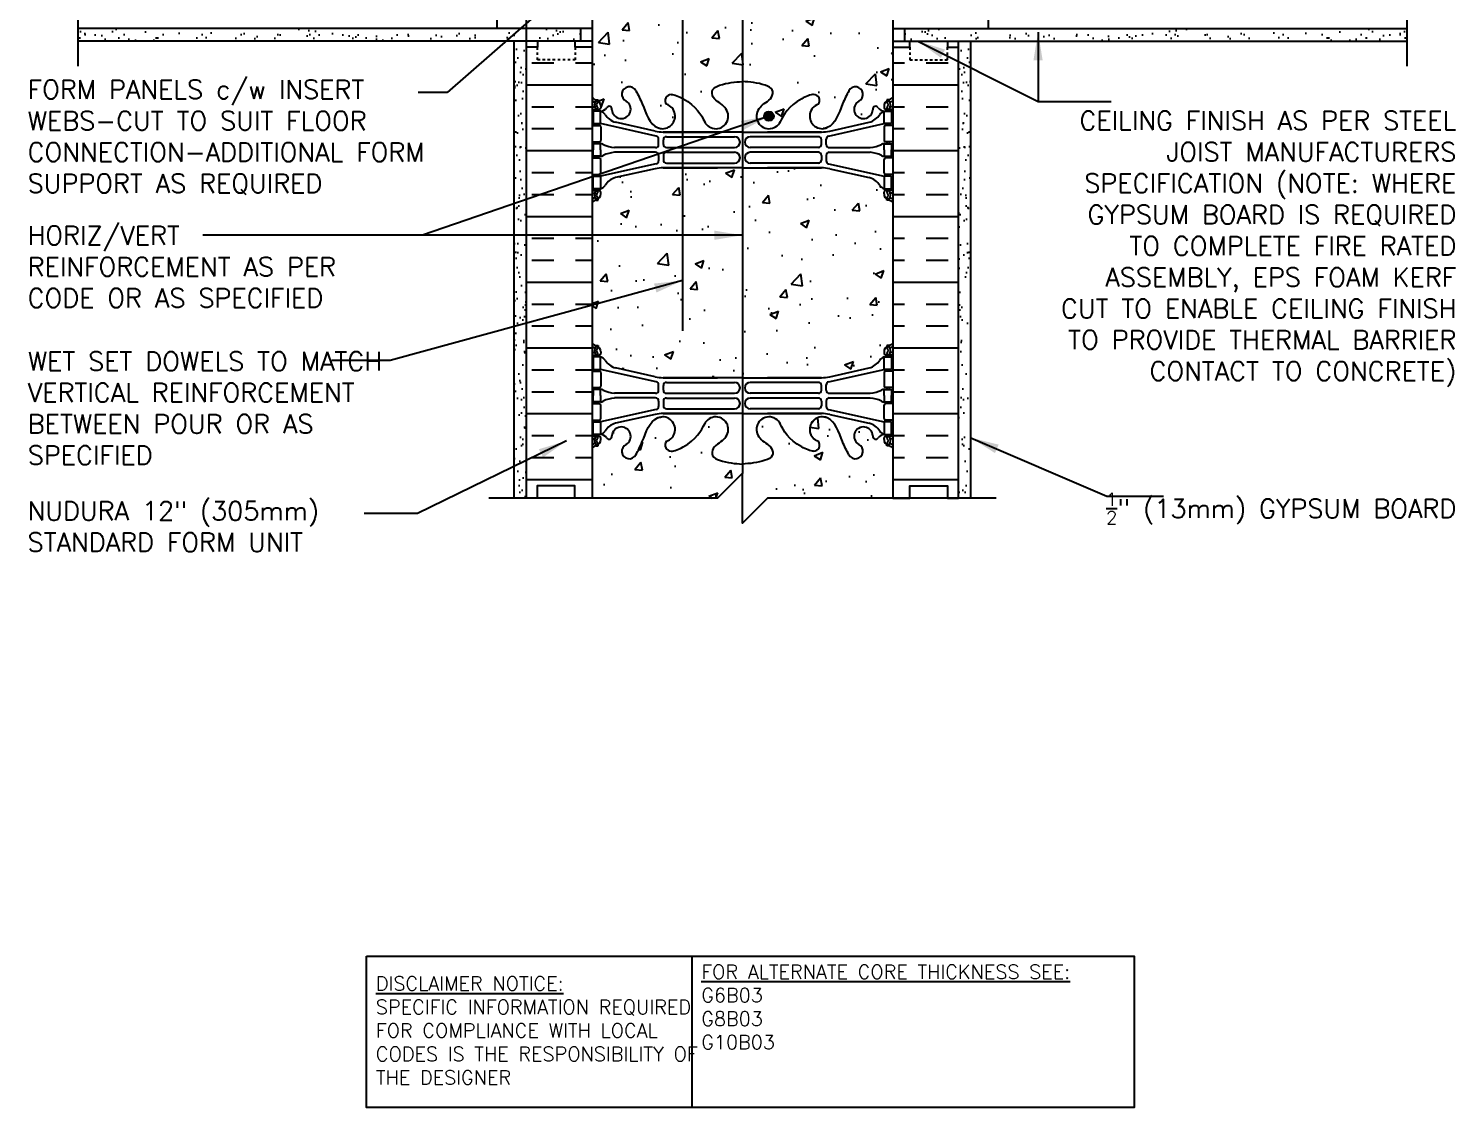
# Model space of a CAD drawing. Header units: inches. Extents: x 167.2 to 224.2, y 161.3 to 238.8.
# Drawn here: x 167.2 to 224.1, y 161.3 to 204.4 of the extents above; entities that cross this region are included whole.
import ezdxf

# ---------------------------------------------------------------- set-up
doc = ezdxf.new("R2010")
doc.units = ezdxf.units.IN
doc.header["$LTSCALE"] = 0.5
doc.header["$MEASUREMENT"] = 0
doc.linetypes.add('DASHED2', pattern=[0.375, 0.25, -0.125])
for name, color, linetype in [('HATCH', 12, 'Continuous'), ('line25', 2, 'Continuous'), ('LINE3', 3, 'Continuous'), ('LINE50', 5, 'Continuous'), ('LINE9', 9, 'Continuous'), ('TEXT', 4, 'Continuous'), ('Web_Edge', 9, 'Continuous')]:
    doc.layers.add(name, color=color, linetype=linetype)
doc.styles.add('DIM', font='romans.shx', dxfattribs={"width": 0.7})
doc.styles.add('ROMANS', font='romans.shx', dxfattribs={"height": 0.75})
doc.styles.get("Standard").update_dxf_attribs({"font": 'romans.shx', "height": 0.75})
doc.dimstyles.new('ext_12', dxfattribs={"dimscale": 12, "dimtxt": 0.075, "dimasz": 0.09375, "dimexe": 0.09375, "dimexo": 0.0625, "dimgap": 0.0625, "dimtad": 1, "dimdec": 1, "dimzin": 2, "dimdsep": 46, "dimlunit": 4, "dimtxsty": 'DIM', "dimcen": 0.09, "dimdle": 0.09375, "dimclrt": 4, "dimadec": 0, "dimazin": 0, "dimtfac": 1, "dimtdec": 1, "dimtmove": 2, "dimatfit": 3, "dimfxl": 1, "dimfrac": 2, "dimtolj": 1, "dimtzin": 0, "dimarcsym": 0})
pattern_1 = [(50, (0, 0), (3.5863, -0.31376), [0.375, -4.125]), (355, (0, 0), (-0.693757, 3.76096), [0.3, -3.3]), (100.4514, (0.299, -0.026), (2.892544, 3.4472), [0.3187, -3.50571]), (46.1842, (0, 1), (5.33621, -0.827596), [0.5625, -6.1875]), (96.6356, (0.4447, 0.931), (4.67331, 4.87059), [0.47805, -5.25857]), (351.1842, (0, 1), (4.67331, 4.87059), [0.45, -4.95]), (21, (0.5, 0.75), (2.984535, -2.013094), [0.375, -4.125]), (326, (0.5, 0.75), (1.216577, 3.62575), [0.3, -3.3]), (71.4514, (0.7487, 0.5822), (4.20111, 1.612656), [0.3187, -3.50571]), (37.5, (0, 0), (0.060799, 1.664469), [0, -3.26, 0, -3.35, 0, -3.3125]), (7.5, (0, 0), (1.315348, 1.972059), [0, -1.91, 0, -3.185, 0, -1.2625]), (327.5, (-1.115, 0), (2.669112, -0.1127744), [0, -1.25, 0, -3.9, 0, -5.175]), (317.5, (-1.615, 0), (2.91593, 0.500525), [0, -1.625, 0, -2.59, 0, -3.675])]

# ---------------------------------------------------------------- blocks, each defined once
blk = doc.blocks.new('12-inch Hinge Pin Web')
at = {"layer": 'Web_Edge'}
for p, q in [((349.823, 208.626), (349.901, 208.626)), ((349.823, 208.526), (350.107, 208.526)), ((349.969, 208.905), (350.059, 208.905)), ((349.969, 208.526), (349.969, 208.456)), ((350.059, 208.905), (350.059, 208.863)), ((350.059, 208.526), (350.059, 208.456)), ((350.169, 208.656), (350.169, 208.588)), ((361.477, 208.656), (361.477, 208.588)), ((361.823, 208.526), (361.54, 208.526)), ((361.677, 208.905), (361.587, 208.905)), ((361.587, 208.905), (361.587, 208.863)), ((361.587, 208.526), (361.587, 208.456)), ((361.677, 208.526), (361.677, 208.456)), ((361.823, 208.626), (361.746, 208.626)), ((349.969, 207.956), (349.969, 207.886)), ((350.059, 207.956), (350.059, 207.886)), ((352.382, 207.459), (350.164, 207.956)), ((352.339, 207.658), (350.758, 208.011)), ((359.265, 207.459), (361.482, 207.956)), ((359.308, 207.658), (360.889, 208.011)), ((361.587, 207.956), (361.587, 207.886)), ((361.677, 207.956), (361.677, 207.886)), ((349.823, 207.886), (350.107, 207.886)), ((350.169, 207.823), (350.169, 207.288)), ((352.666, 207.622), (354.823, 207.622)), ((355.823, 207.622), (352.666, 207.622)), ((352.792, 207.435), (355.511, 207.435)), ((355.823, 207.622), (358.981, 207.622)), ((358.855, 207.435), (356.135, 207.435)), ((358.981, 207.622), (356.823, 207.622)), ((361.477, 207.823), (361.477, 207.288)), ((361.823, 207.886), (361.54, 207.886)), ((349.823, 207.226), (350.107, 207.226)), ((349.969, 207.226), (349.969, 207.156)), ((350.059, 207.226), (350.059, 207.156)), ((352.355, 207), (350.717, 207)), ((352.355, 206.812), (350.717, 206.812)), ((352.48, 207.125), (352.48, 207.337)), ((352.667, 207.126), (352.667, 207.31)), ((352.792, 207.001), (355.511, 207.001)), ((352.792, 206.811), (355.511, 206.811)), ((358.855, 207.001), (356.135, 207.001)), ((358.855, 206.811), (356.135, 206.811)), ((358.98, 207.126), (358.98, 207.31)), ((359.167, 207.125), (359.167, 207.337)), ((359.292, 207), (360.93, 207)), ((359.292, 206.812), (360.93, 206.812)), ((361.823, 207.226), (361.54, 207.226)), ((361.587, 207.226), (361.587, 207.156)), ((361.677, 207.226), (361.677, 207.156)), ((349.823, 206.586), (350.107, 206.586)), ((349.969, 206.586), (349.969, 206.656)), ((350.059, 206.586), (350.059, 206.656)), ((352.382, 206.353), (350.164, 205.856)), ((350.169, 205.988), (350.169, 206.523)), ((352.48, 206.687), (352.48, 206.475)), ((352.667, 206.686), (352.667, 206.502)), ((352.792, 206.377), (355.511, 206.377)), ((358.855, 206.377), (356.135, 206.377)), ((358.98, 206.686), (358.98, 206.502)), ((359.167, 206.687), (359.167, 206.475)), ((359.265, 206.353), (361.482, 205.856)), ((361.477, 205.988), (361.477, 206.523)), ((361.823, 206.586), (361.54, 206.586)), ((361.587, 206.586), (361.587, 206.656)), ((361.677, 206.586), (361.677, 206.656)), ((349.823, 205.926), (350.107, 205.926)), ((349.969, 205.856), (349.969, 205.926)), ((350.059, 205.856), (350.059, 205.926)), ((352.339, 206.154), (350.758, 205.801)), ((352.666, 206.19), (354.823, 206.19)), ((355.823, 206.19), (352.666, 206.19)), ((355.823, 206.19), (358.981, 206.19)), ((358.981, 206.19), (356.823, 206.19)), ((359.308, 206.154), (360.889, 205.801)), ((361.823, 205.926), (361.54, 205.926)), ((361.587, 205.856), (361.587, 205.926)), ((361.677, 205.856), (361.677, 205.926)), ((349.823, 205.286), (350.107, 205.286)), ((349.823, 205.186), (349.901, 205.186)), ((349.969, 205.286), (349.969, 205.356)), ((350.059, 205.286), (350.059, 205.356)), ((350.169, 205.156), (350.169, 205.223)), ((361.477, 205.156), (361.477, 205.223)), ((361.823, 205.286), (361.54, 205.286)), ((361.587, 205.286), (361.587, 205.356)), ((361.677, 205.286), (361.677, 205.356)), ((361.823, 205.186), (361.746, 205.186)), ((349.969, 204.907), (350.059, 204.907)), ((350.059, 204.907), (350.059, 204.949)), ((361.587, 204.907), (361.587, 204.949)), ((361.677, 204.907), (361.587, 204.907)), ((349.969, 199.097), (350.059, 199.097)), ((350.059, 199.097), (350.059, 199.055)), ((350.169, 198.848), (350.169, 198.781)), ((361.477, 198.848), (361.477, 198.781)), ((361.677, 199.097), (361.587, 199.097)), ((361.587, 199.097), (361.587, 199.055)), ((349.823, 198.818), (349.901, 198.818)), ((349.823, 198.718), (350.107, 198.718)), ((349.969, 198.718), (349.969, 198.648)), ((350.059, 198.718), (350.059, 198.648)), ((361.823, 198.718), (361.54, 198.718)), ((361.587, 198.718), (361.587, 198.648)), ((361.677, 198.718), (361.677, 198.648)), ((361.823, 198.818), (361.746, 198.818)), ((349.823, 198.078), (350.107, 198.078)), ((349.969, 198.148), (349.969, 198.078)), ((350.059, 198.148), (350.059, 198.078)), ((352.382, 197.652), (350.164, 198.148)), ((350.169, 198.016), (350.169, 197.481)), ((352.339, 197.85), (350.758, 198.203)), ((352.666, 197.814), (354.823, 197.814)), ((355.823, 197.814), (352.666, 197.814)), ((355.823, 197.814), (358.981, 197.814)), ((358.981, 197.814), (356.823, 197.814)), ((359.265, 197.652), (361.482, 198.148)), ((359.308, 197.85), (360.889, 198.203)), ((361.477, 198.016), (361.477, 197.481)), ((361.823, 198.078), (361.54, 198.078)), ((361.587, 198.148), (361.587, 198.078)), ((361.677, 198.148), (361.677, 198.078)), ((349.823, 197.418), (350.107, 197.418)), ((349.969, 197.418), (349.969, 197.348)), ((350.059, 197.418), (350.059, 197.348)), ((352.355, 197.192), (350.717, 197.192)), ((352.48, 197.317), (352.48, 197.53)), ((352.667, 197.318), (352.667, 197.502)), ((352.792, 197.627), (355.511, 197.627)), ((352.792, 197.193), (355.511, 197.193)), ((358.855, 197.627), (356.135, 197.627)), ((358.855, 197.193), (356.135, 197.193)), ((358.98, 197.318), (358.98, 197.502)), ((359.167, 197.317), (359.167, 197.53)), ((359.292, 197.192), (360.93, 197.192)), ((361.823, 197.418), (361.54, 197.418)), ((361.587, 197.418), (361.587, 197.348)), ((361.677, 197.418), (361.677, 197.348)), ((349.823, 196.778), (350.107, 196.778)), ((349.969, 196.778), (349.969, 196.848)), ((350.059, 196.778), (350.059, 196.848)), ((352.382, 196.545), (350.164, 196.048)), ((350.169, 196.181), (350.169, 196.716)), ((352.355, 197.004), (350.717, 197.004)), ((352.48, 196.879), (352.48, 196.667)), ((352.667, 196.878), (352.667, 196.694)), ((352.792, 197.003), (355.511, 197.003)), ((352.792, 196.569), (355.511, 196.569)), ((358.855, 197.003), (356.135, 197.003)), ((358.855, 196.569), (356.135, 196.569)), ((358.98, 196.878), (358.98, 196.694)), ((359.167, 196.879), (359.167, 196.667)), ((359.265, 196.545), (361.482, 196.048)), ((359.292, 197.004), (360.93, 197.004)), ((361.477, 196.181), (361.477, 196.716)), ((361.823, 196.778), (361.54, 196.778)), ((361.587, 196.778), (361.587, 196.848)), ((361.677, 196.778), (361.677, 196.848)), ((349.823, 196.118), (350.107, 196.118)), ((349.969, 196.048), (349.969, 196.118)), ((350.059, 196.048), (350.059, 196.118)), ((352.339, 196.347), (350.758, 195.994)), ((352.666, 196.383), (354.823, 196.383)), ((355.823, 196.383), (352.666, 196.383)), ((355.823, 196.383), (358.981, 196.383)), ((358.981, 196.383), (356.823, 196.383)), ((359.308, 196.347), (360.889, 195.994)), ((361.823, 196.118), (361.54, 196.118)), ((361.587, 196.048), (361.587, 196.118)), ((361.677, 196.048), (361.677, 196.118)), ((349.823, 195.478), (350.107, 195.478)), ((349.969, 195.478), (349.969, 195.548)), ((350.059, 195.478), (350.059, 195.548)), ((350.169, 195.348), (350.169, 195.416)), ((361.477, 195.348), (361.477, 195.416)), ((361.823, 195.478), (361.54, 195.478)), ((361.587, 195.478), (361.587, 195.548)), ((361.677, 195.478), (361.677, 195.548)), ((349.823, 195.378), (349.901, 195.378)), ((349.969, 195.099), (350.059, 195.099)), ((350.059, 195.099), (350.059, 195.141)), ((361.587, 195.099), (361.587, 195.141)), ((361.677, 195.099), (361.587, 195.099)), ((361.823, 195.378), (361.746, 195.378))]:
    blk.add_line(p, q, dxfattribs=at)
for points in [[(349.864, 207.956), (350.164, 207.956), (350.164, 208.456), (349.864, 208.456)], [(361.782, 207.956), (361.482, 207.956), (361.482, 208.456), (361.782, 208.456)], [(349.864, 205.856), (350.164, 205.856), (350.164, 205.356), (349.864, 205.356)], [(361.782, 205.856), (361.482, 205.856), (361.482, 205.356), (361.782, 205.356)], [(349.864, 198.148), (350.164, 198.148), (350.164, 198.648), (349.864, 198.648)], [(361.782, 198.148), (361.482, 198.148), (361.482, 198.648), (361.782, 198.648)], [(349.864, 196.048), (350.164, 196.048), (350.164, 195.548), (349.864, 195.548)], [(361.782, 196.048), (361.482, 196.048), (361.482, 195.548), (361.782, 195.548)]]:
    blk.add_lwpolyline(points, close=True, dxfattribs=at)
for points in [[(350.164, 206.906), (350.164, 207.156), (349.864, 207.156), (349.864, 206.906)], [(350.164, 206.906), (350.164, 206.656), (349.864, 206.656), (349.864, 206.906)], [(361.482, 206.906), (361.482, 207.156), (361.782, 207.156), (361.782, 206.906)], [(361.482, 206.906), (361.482, 206.656), (361.782, 206.656), (361.782, 206.906)], [(350.164, 197.098), (350.164, 197.348), (349.864, 197.348), (349.864, 197.098)], [(361.482, 197.098), (361.482, 197.348), (361.782, 197.348), (361.782, 197.098)], [(350.164, 197.098), (350.164, 196.848), (349.864, 196.848), (349.864, 197.098)], [(361.482, 197.098), (361.482, 196.848), (361.782, 196.848), (361.782, 197.098)]]:
    blk.add_lwpolyline(points, dxfattribs=at)
for centre, radius, start, end in [((351.309, 209.126), 0.3, 27.597, 243.9425), ((352.982, 208.879), 0.242, 90, 218.2327), ((358.665, 208.879), 0.242, 321.7673, 90), ((360.337, 209.126), 0.3, 296.0575, 152.403), ((350.169, 209.363), 0.5, 226.2109, 250.5288), ((350.169, 209.363), 0.6, 234.7832, 245.0748), ((349.902, 208.646), 0.0196, 269.4032, 15.4901), ((350.163, 208.71), 0.25, 140.1145, 222.4609), ((349.907, 208.8), 0.021, 343.464, 63.9957), ((350.005, 208.841), 0.045, 321.448, 139.1879), ((350.012, 208.572), 0.045, 222.4609, 42.4609), ((349.919, 208.656), 0.25, 0, 70.5288), ((350.163, 208.71), 0.16, 140.0001, 222.4609), ((350.107, 208.588), 0.0625, 270, 0), ((350.127, 208.805), 0.352, 276.1291, 321.5331), ((350.504, 208.537), 0.113, 347.8156, 154.0569), ((350.989, 208.532), 0.375, 182.9237, 59.8675), ((352.636, 208.254), 0.5, 246.2139, 71.7937), ((354.761, 208.254), 0.5, 204.819, 44.1875), ((356.886, 208.254), 0.5, 135.8125, 335.181), ((359.011, 208.254), 0.5, 108.2063, 293.7861), ((360.657, 208.532), 0.375, 120.1325, 357.0763), ((361.143, 208.537), 0.113, 25.9431, 192.1844), ((361.52, 208.805), 0.352, 218.4669, 263.8709), ((361.727, 208.656), 0.25, 109.4712, 180), ((361.54, 208.588), 0.0625, 180, 270), ((361.635, 208.572), 0.045, 137.5391, 317.5391), ((361.641, 208.841), 0.045, 40.8121, 218.552), ((361.484, 208.71), 0.16, 317.5391, 39.9999), ((361.477, 209.363), 0.5, 289.4712, 313.7891), ((361.484, 208.71), 0.25, 317.5391, 39.8855), ((361.74, 208.8), 0.021, 116.0043, 196.536), ((361.745, 208.646), 0.0196, 164.5099, 270.5968), ((361.477, 209.363), 0.6, 294.9252, 305.2168), ((350.042, 208.113), 0.364, 34.9775, 70.3387), ((350.965, 208.725), 0.743, 212.7919, 253.8107), ((360.682, 208.725), 0.743, 286.1893, 327.2081), ((361.605, 208.113), 0.364, 109.6613, 145.0225), ((350.107, 207.823), 0.0625, 0, 90), ((352.666, 209.122), 1.5, 257.4135, 270), ((352.355, 207.337), 0.125, 0, 77.3767), ((352.792, 207.31), 0.125, 90, 180), ((355.511, 207.218), 0.217, 270, 90), ((356.135, 207.218), 0.217, 90, 270), ((358.855, 207.31), 0.125, 0, 90), ((358.981, 209.122), 1.5, 270, 282.5865), ((359.292, 207.337), 0.125, 102.6233, 180), ((361.54, 207.823), 0.0625, 90, 180), ((350.107, 207.288), 0.0625, 270, 0), ((350.16, 206.937), 0.219, 60.4937, 88.92), ((350.806, 208.167), 1.17, 242.6365, 265.6505), ((350.806, 205.645), 1.17, 94.3495, 117.3635), ((352.355, 207.125), 0.125, 270, 0), ((352.355, 206.687), 0.125, 0, 90), ((352.792, 207.126), 0.125, 180, 270), ((352.792, 206.686), 0.125, 90, 180), ((355.511, 206.594), 0.217, 270, 90), ((356.135, 206.594), 0.217, 90, 270), ((358.855, 207.126), 0.125, 270, 360), ((358.855, 206.686), 0.125, 0, 90), ((359.292, 207.125), 0.125, 180, 270), ((359.292, 206.687), 0.125, 90, 180), ((360.841, 208.167), 1.17, 274.3495, 297.3635), ((360.841, 205.645), 1.17, 62.6365, 85.6505), ((361.487, 206.937), 0.219, 91.08, 119.5063), ((361.54, 207.288), 0.0625, 180, 270), ((350.107, 206.523), 0.0625, 0, 90), ((350.16, 206.875), 0.219, 271.08, 299.5063), ((352.355, 206.475), 0.125, 282.6233, 0), ((352.792, 206.502), 0.125, 180, 270), ((358.855, 206.502), 0.125, 270, 0), ((359.292, 206.475), 0.125, 180, 257.3767), ((361.487, 206.875), 0.219, 240.4937, 268.92), ((361.54, 206.523), 0.0625, 90, 180), ((350.107, 205.988), 0.0625, 270, 0), ((350.965, 205.087), 0.743, 106.1893, 147.2081), ((352.666, 204.69), 1.5, 90, 102.5865), ((358.981, 204.69), 1.5, 77.4135, 90), ((360.682, 205.087), 0.743, 32.7919, 73.8107), ((361.54, 205.988), 0.0625, 180, 270), ((349.902, 205.166), 0.0196, 344.5099, 90.5968), ((350.163, 205.101), 0.25, 137.5391, 219.8855), ((350.012, 205.24), 0.045, 317.5391, 137.5391), ((350.163, 205.101), 0.16, 137.5391, 219.9999), ((349.919, 205.156), 0.25, 289.4712, 360), ((350.107, 205.223), 0.0625, 360, 90), ((350.042, 205.699), 0.364, 289.6613, 325.0225), ((361.605, 205.699), 0.364, 214.9775, 250.3387), ((361.54, 205.223), 0.0625, 90, 180), ((361.727, 205.156), 0.25, 180, 250.5288), ((361.635, 205.24), 0.045, 42.4609, 222.4609), ((361.484, 205.101), 0.16, 320.0001, 42.4609), ((361.484, 205.101), 0.25, 320.1145, 42.4609), ((361.745, 205.166), 0.0196, 89.4032, 195.4901), ((350.169, 204.449), 0.6, 114.9252, 125.2168), ((350.169, 204.449), 0.5, 109.4712, 133.7891), ((349.907, 205.012), 0.021, 296.0043, 16.536), ((350.005, 204.97), 0.045, 220.8121, 38.552), ((361.641, 204.97), 0.045, 141.448, 319.1879), ((361.477, 204.449), 0.5, 46.2109, 70.5288), ((361.74, 205.012), 0.021, 163.464, 243.9957), ((361.477, 204.449), 0.6, 54.7832, 65.0748), ((350.169, 199.555), 0.5, 226.2109, 250.5288), ((350.169, 199.555), 0.6, 234.7832, 245.0748), ((349.902, 198.838), 0.0196, 269.4032, 15.4901), ((350.163, 198.903), 0.25, 140.1145, 222.4609), ((349.907, 198.992), 0.021, 343.464, 63.9957), ((350.005, 199.034), 0.045, 321.448, 139.1879), ((349.919, 198.848), 0.25, 0, 70.5288), ((350.163, 198.903), 0.16, 140.0001, 222.4609), ((361.727, 198.848), 0.25, 109.4712, 180), ((361.641, 199.034), 0.045, 40.8121, 218.552), ((361.484, 198.903), 0.16, 317.5391, 39.9999), ((361.477, 199.555), 0.5, 289.4712, 313.7891), ((361.484, 198.903), 0.25, 317.5391, 39.8855), ((361.74, 198.992), 0.021, 116.0043, 196.536), ((361.745, 198.838), 0.0196, 164.5099, 270.5968), ((361.477, 199.555), 0.6, 294.9252, 305.2168), ((350.012, 198.764), 0.045, 222.4609, 42.4609), ((350.107, 198.781), 0.0625, 270, 0), ((350.042, 198.306), 0.364, 34.9775, 70.3387), ((350.965, 198.917), 0.743, 212.7919, 253.8107), ((360.682, 198.917), 0.743, 286.1893, 327.2081), ((361.605, 198.306), 0.364, 109.6613, 145.0225), ((361.54, 198.781), 0.0625, 180, 270), ((361.635, 198.764), 0.045, 137.5391, 317.5391), ((350.107, 198.016), 0.0625, 0, 90), ((352.666, 199.314), 1.5, 257.4135, 270), ((358.981, 199.314), 1.5, 270, 282.5865), ((361.54, 198.016), 0.0625, 90, 180), ((350.107, 197.481), 0.0625, 270, 0), ((350.16, 197.13), 0.219, 60.4937, 88.92), ((350.806, 198.359), 1.17, 242.6365, 265.6505), ((352.355, 197.317), 0.125, 270, 0), ((352.355, 197.53), 0.125, 0, 77.3767), ((352.792, 197.502), 0.125, 90, 180), ((352.792, 197.318), 0.125, 180, 270), ((355.511, 197.41), 0.217, 270, 90), ((356.135, 197.41), 0.217, 90, 270), ((358.855, 197.502), 0.125, 0, 90), ((358.855, 197.318), 0.125, 270, 360), ((359.292, 197.53), 0.125, 102.6233, 180), ((359.292, 197.317), 0.125, 180, 270), ((360.841, 198.359), 1.17, 274.3495, 297.3635), ((361.487, 197.13), 0.219, 91.08, 119.5063), ((361.54, 197.481), 0.0625, 180, 270), ((350.107, 196.716), 0.0625, 0, 90), ((350.16, 197.067), 0.219, 271.08, 299.5063), ((350.806, 195.837), 1.17, 94.3495, 117.3635), ((352.355, 196.879), 0.125, 0, 90), ((352.355, 196.667), 0.125, 282.6233, 0), ((352.792, 196.878), 0.125, 90, 180), ((352.792, 196.694), 0.125, 180, 270), ((355.511, 196.786), 0.217, 270, 90), ((356.135, 196.786), 0.217, 90, 270), ((358.855, 196.878), 0.125, 0, 90), ((358.855, 196.694), 0.125, 270, 0), ((359.292, 196.879), 0.125, 90, 180), ((359.292, 196.667), 0.125, 180, 257.3767), ((360.841, 195.837), 1.17, 62.6365, 85.6505), ((361.487, 197.067), 0.219, 240.4937, 268.92), ((361.54, 196.716), 0.0625, 90, 180), ((350.107, 196.181), 0.0625, 270, 0), ((350.965, 195.28), 0.743, 106.1893, 147.2081), ((352.666, 194.883), 1.5, 90, 102.5865), ((352.636, 195.75), 0.5, 288.2063, 113.7861), ((354.761, 195.75), 0.5, 315.8125, 155.181), ((356.886, 195.75), 0.5, 24.819, 224.1875), ((359.011, 195.75), 0.5, 66.2139, 251.7937), ((358.981, 194.883), 1.5, 77.4135, 90), ((360.682, 195.28), 0.743, 32.7919, 73.8107), ((361.54, 196.181), 0.0625, 180, 270), ((350.163, 195.294), 0.25, 137.5391, 219.8855), ((350.012, 195.432), 0.045, 317.5391, 137.5391), ((350.163, 195.294), 0.16, 137.5391, 219.9999), ((350.107, 195.416), 0.0625, 360, 90), ((350.042, 195.891), 0.364, 289.6613, 325.0225), ((350.127, 195.199), 0.352, 38.4669, 83.8709), ((350.504, 195.467), 0.113, 205.9431, 12.1844), ((350.989, 195.472), 0.375, 300.1325, 177.0763), ((360.657, 195.472), 0.375, 2.9237, 239.8675), ((361.143, 195.467), 0.113, 167.8156, 334.0569), ((361.52, 195.199), 0.352, 96.1291, 141.5331), ((361.605, 195.891), 0.364, 214.9775, 250.3387), ((361.54, 195.416), 0.0625, 90, 180), ((361.635, 195.432), 0.045, 42.4609, 222.4609), ((361.484, 195.294), 0.16, 320.0001, 42.4609), ((361.484, 195.294), 0.25, 320.1145, 42.4609), ((350.169, 194.641), 0.6, 114.9252, 125.2168), ((350.169, 194.641), 0.5, 109.4712, 133.7891), ((349.902, 195.359), 0.0196, 344.5099, 90.5968), ((349.907, 195.204), 0.021, 296.0043, 16.536), ((350.005, 195.163), 0.045, 220.8121, 38.552), ((349.919, 195.348), 0.25, 289.4712, 360), ((351.309, 194.878), 0.3, 116.0575, 332.403), ((352.982, 195.125), 0.242, 141.7673, 270), ((358.665, 195.125), 0.242, 270, 38.2327), ((360.337, 194.878), 0.3, 207.597, 63.9425), ((361.727, 195.348), 0.25, 180, 250.5288), ((361.641, 195.163), 0.045, 141.448, 319.1879), ((361.477, 194.641), 0.5, 46.2109, 70.5288), ((361.74, 195.204), 0.021, 163.464, 243.9957), ((361.745, 195.359), 0.0196, 89.4032, 195.4901), ((361.477, 194.641), 0.6, 54.7832, 65.0748)]:
    blk.add_arc(centre, radius, start, end, dxfattribs=at)
for points, knots in [([(351.575, 209.265), (351.661, 209.098), (351.914, 208.608), (352.128, 207.859), (352.538, 207.764), (352.595, 207.756)], [0, 0, 0, 0, 0.579211, 1.703896, 1.875321, 1.875321, 1.875321, 1.875321]), ([(352.982, 209.121), (353.103, 209.123), (353.937, 208.766), (354.176, 208.309), (354.317, 208.026)], [0.038125, 0.038125, 0.038125, 0.038125, 0.320663, 1.258119, 1.258119, 1.258119, 1.258119]), ([(355.119, 208.603), (355.012, 208.766), (354.652, 208.856), (354.575, 209.352), (355.123, 209.588), (355.527, 209.616), (355.823, 209.637)], [0.229407, 0.229407, 0.229407, 0.229407, 0.844432, 1.128849, 1.464331, 2.389004, 2.389004, 2.389004, 2.389004]), ([(356.527, 208.603), (356.635, 208.766), (356.995, 208.856), (357.072, 209.352), (356.524, 209.588), (356.12, 209.616), (355.823, 209.637)], [0.229407, 0.229407, 0.229407, 0.229407, 0.844432, 1.128849, 1.464331, 2.389004, 2.389004, 2.389004, 2.389004]), ([(358.665, 209.121), (358.544, 209.123), (357.71, 208.766), (357.471, 208.309), (357.33, 208.026)], [0.038125, 0.038125, 0.038125, 0.038125, 0.320663, 1.258119, 1.258119, 1.258119, 1.258119]), ([(360.072, 209.265), (359.986, 209.098), (359.733, 208.608), (359.519, 207.859), (359.109, 207.764), (359.052, 207.756)], [0, 0, 0, 0, 0.579211, 1.703896, 1.875321, 1.875321, 1.875321, 1.875321]), ([(351.575, 194.739), (351.661, 194.906), (351.914, 195.396), (352.128, 196.145), (352.538, 196.24), (352.595, 196.248)], [0, 0, 0, 0, 0.579211, 1.703896, 1.875321, 1.875321, 1.875321, 1.875321]), ([(352.982, 194.883), (353.103, 194.881), (353.937, 195.239), (354.176, 195.695), (354.317, 195.979)], [0.038125, 0.038125, 0.038125, 0.038125, 0.320663, 1.258119, 1.258119, 1.258119, 1.258119]), ([(358.665, 194.883), (358.544, 194.881), (357.71, 195.239), (357.471, 195.695), (357.33, 195.979)], [0.038125, 0.038125, 0.038125, 0.038125, 0.320663, 1.258119, 1.258119, 1.258119, 1.258119]), ([(360.072, 194.739), (359.986, 194.906), (359.733, 195.396), (359.519, 196.145), (359.109, 196.24), (359.052, 196.248)], [0, 0, 0, 0, 0.579211, 1.703896, 1.875321, 1.875321, 1.875321, 1.875321]), ([(355.119, 195.401), (355.012, 195.238), (354.652, 195.148), (354.575, 194.652), (355.123, 194.416), (355.527, 194.388), (355.823, 194.367)], [0.229407, 0.229407, 0.229407, 0.229407, 0.844432, 1.128849, 1.464331, 2.389004, 2.389004, 2.389004, 2.389004]), ([(356.527, 195.401), (356.635, 195.238), (356.995, 195.148), (357.072, 194.652), (356.524, 194.416), (356.12, 194.388), (355.823, 194.367)], [0.229407, 0.229407, 0.229407, 0.229407, 0.844432, 1.128849, 1.464331, 2.389004, 2.389004, 2.389004, 2.389004])]:
    blk.add_open_spline(points, degree=3, knots=knots, dxfattribs=at)
for points in [[(352.667, 207.131), (352.667, 207.305)], [(358.98, 207.131), (358.98, 207.305)], [(352.667, 206.681), (352.667, 206.507)], [(358.98, 206.681), (358.98, 206.507)], [(352.667, 197.323), (352.667, 197.497)], [(358.98, 197.323), (358.98, 197.497)], [(352.667, 196.873), (352.667, 196.699)], [(358.98, 196.873), (358.98, 196.699)]]:
    blk.add_open_spline(points, degree=1, dxfattribs=at)

msp = doc.modelspace()

# ---------------------------------------------------------------- hatches: boundary and pattern name
at = {"layer": 'HATCH'}
h = msp.add_hatch(dxfattribs=at)
h.set_pattern_fill('INSUL', color=256, scale=7, style=0)
h.set_pattern_definition([(0, (202.7909, 209.2244), (0, 2.625), []), (0, (202.7909, 210.0994), (0, 2.625), [0.875, -0.875]), (0, (202.7909, 210.9744), (0, 2.625), [0.875, -0.875])])
h.paths.add_polyline_path([(204.284, 214.373), (201.659, 214.373), (201.659, 204.373), (204.284, 204.373)])
h.paths.add_polyline_path([(187.034, 204.373), (189.659, 204.373), (189.659, 217.873), (187.034, 217.873)])
h.paths.add_polyline_path([(189.659, 203.873), (188.971, 203.873), (188.971, 203.623), (189.659, 203.623)])
h.paths.add_polyline_path([(187.471, 203.873), (187.034, 203.873), (187.034, 203.623), (187.471, 203.623)])
h = msp.add_hatch(dxfattribs=at)
h.set_pattern_fill('AR-CONC', color=256, scale=0.5)
h.set_pattern_definition([(50, (-53.7323, 0), (3.5863, -0.31376), [0.375, -4.125]), (355, (-53.7323, 0), (-0.693757, 3.76096), [0.3, -3.3]), (100.4514, (-53.4335, -0.026), (2.892544, 3.4472), [0.3187, -3.50571]), (46.1842, (-53.7323, 1), (5.336207, -0.827596), [0.5625, -6.1875]), (96.6356, (-53.2876, 0.931), (4.67331, 4.87059), [0.47805, -5.25857]), (351.1842, (-53.7323, 1), (4.67331, 4.87059), [0.45, -4.95]), (21, (-53.2323, 0.75), (2.984535, -2.013094), [0.375, -4.125]), (326, (-53.2323, 0.75), (1.216577, 3.62575), [0.3, -3.3]), (71.4514, (-52.9836, 0.5822), (4.201112, 1.612656), [0.3187, -3.50571]), (37.5, (-53.7323, 0), (0.0607993, 1.6644693), [0, -3.26, 0, -3.35, 0, -3.3125]), (7.5, (-53.7323, 0), (1.315348, 1.972059), [0, -1.91, 0, -3.185, 0, -1.2625]), (327.5, (-54.8473, 0), (2.669112, -0.1127744), [0, -1.25, 0, -3.9, 0, -5.175]), (317.5, (-55.3473, 0), (2.915931, 0.500525), [0, -1.625, 0, -2.59, 0, -3.675])])
edge = h.paths.add_edge_path()
edge.add_line((201.659, 203.623), (201.659, 204.943))
edge.add_line((201.659, 204.943), (201.149, 204.943))
edge.add_line((201.149, 204.943), (201.149, 206.612))
edge.add_arc((200.774, 206.612), 0.375, 0.0021, 90)
edge.add_line((200.774, 206.987), (190.544, 206.987))
edge.add_arc((190.544, 206.612), 0.375, 90, 180.2641)
edge.add_line((190.169, 206.61), (190.169, 204.943))
edge.add_line((190.169, 204.943), (189.659, 204.943))
edge.add_line((189.659, 204.943), (189.659, 203.623))
edge.add_line((189.659, 203.623), (189.659, 201.623))
edge.add_arc((190.005, 201.984), 0.5, 226.2109, 246.4218)
edge.add_line((189.805, 201.526), (189.895, 201.526))
edge.add_line((189.895, 201.526), (189.895, 201.484))
edge.add_arc((189.755, 201.277), 0.25, 0, 55.9442, ccw=False)
edge.add_line((190.005, 201.277), (190.005, 201.209))
edge.add_arc((189.942, 201.209), 0.0625, -90, 0, ccw=False)
edge.add_line((189.942, 201.147), (189.895, 201.147))
edge.add_line((189.895, 201.147), (189.895, 201.077))
edge.add_line((189.895, 201.077), (190, 201.077))
edge.add_arc((189.962, 201.426), 0.352, 276.1291, 321.5331)
edge.add_arc((190.34, 201.158), 0.113, -12.1844, 154.0569, ccw=False)
edge.add_arc((190.825, 201.153), 0.375, 182.9237, 419.8675)
edge.add_arc((191.145, 201.747), 0.3, 27.597, 243.9425, ccw=False)
edge.add_spline(control_points=[(191.411, 201.886), (191.497, 201.719), (191.75, 201.229), (191.944, 200.548), (192.27, 200.418)], knot_values=[0, 0, 0, 0, 0.579211, 1.703896, 1.703896, 1.703896, 1.703896], degree=3, periodic=0)
edge.add_spline(control_points=[(192.27, 200.418), (192.319, 200.398), (192.374, 200.385), (192.43, 200.377)], knot_values=[1.703896, 1.703896, 1.703896, 1.703896, 1.875321, 1.875321, 1.875321, 1.875321], degree=3, periodic=0)
edge.add_arc((192.471, 200.875), 0.5, 265.2926, 431.7937)
edge.add_arc((192.818, 201.5), 0.242, 90, 218.2327, ccw=False)
edge.add_spline(control_points=[(192.818, 201.742), (192.939, 201.744), (193.758, 201.393), (194.003, 200.945), (194.143, 200.665)], knot_values=[0.038125, 0.038125, 0.038125, 0.038125, 0.320663, 1.237398, 1.237398, 1.237398, 1.237398], degree=3, periodic=0)
edge.add_spline(control_points=[(194.152, 200.647), (194.149, 200.653), (194.146, 200.659), (194.143, 200.665)], knot_values=[1.237398, 1.237398, 1.237398, 1.237398, 1.258119, 1.258119, 1.258119, 1.258119], degree=3, periodic=0)
edge.add_arc((194.596, 200.875), 0.5, 208.0183, 404.1875)
edge.add_spline(control_points=[(194.955, 201.224), (194.847, 201.387), (194.487, 201.477), (194.411, 201.973), (194.959, 202.209), (195.363, 202.237), (195.659, 202.258)], knot_values=[0.229407, 0.229407, 0.229407, 0.229407, 0.844432, 1.128849, 1.464331, 2.389004, 2.389004, 2.389004, 2.389004], degree=3, periodic=0)
edge.add_spline(control_points=[(195.659, 202.258), (195.955, 202.237), (196.359, 202.209), (196.907, 201.973), (196.831, 201.477), (196.471, 201.387), (196.363, 201.224)], knot_values=[0.229407, 0.229407, 0.229407, 0.229407, 1.15408, 1.489562, 1.773979, 2.389004, 2.389004, 2.389004, 2.389004], degree=3, periodic=0)
edge.add_arc((196.721, 200.875), 0.5, 135.8125, 331.9817)
edge.add_spline(control_points=[(197.166, 200.647), (197.169, 200.653), (197.172, 200.659), (197.175, 200.665)], knot_values=[1.237398, 1.237398, 1.237398, 1.237398, 1.258119, 1.258119, 1.258119, 1.258119], degree=3, periodic=0)
edge.add_spline(control_points=[(197.175, 200.665), (197.315, 200.945), (197.56, 201.393), (198.379, 201.744), (198.5, 201.742)], knot_values=[0.038125, 0.038125, 0.038125, 0.038125, 0.95486, 1.237398, 1.237398, 1.237398, 1.237398], degree=3, periodic=0)
edge.add_arc((198.5, 201.5), 0.242, -38.2327, 90, ccw=False)
edge.add_arc((198.846, 200.875), 0.5, 108.2063, 274.7074)
edge.add_spline(control_points=[(198.888, 200.377), (198.944, 200.385), (198.999, 200.398), (199.048, 200.418)], knot_values=[1.703896, 1.703896, 1.703896, 1.703896, 1.875321, 1.875321, 1.875321, 1.875321], degree=3, periodic=0)
edge.add_spline(control_points=[(199.048, 200.418), (199.374, 200.548), (199.568, 201.229), (199.821, 201.719), (199.907, 201.886)], knot_values=[0, 0, 0, 0, 1.124685, 1.703896, 1.703896, 1.703896, 1.703896], degree=3, periodic=0)
edge.add_arc((200.173, 201.747), 0.3, -63.9425, 153.0565, ccw=False)
edge.add_arc((200.493, 201.153), 0.375, 120.1325, 357.0763)
edge.add_arc((200.978, 201.158), 0.113, 25.9431, 192.1844, ccw=False)
edge.add_arc((201.356, 201.426), 0.352, 218.4669, 263.8709)
edge.add_line((201.318, 201.077), (201.423, 201.077))
edge.add_line((201.423, 201.077), (201.423, 201.147))
edge.add_line((201.423, 201.147), (201.375, 201.147))
edge.add_arc((201.375, 201.209), 0.0625, 180, 270, ccw=False)
edge.add_line((201.313, 201.209), (201.313, 201.277))
edge.add_arc((201.563, 201.277), 0.25, 124.0558, 180, ccw=False)
edge.add_line((201.423, 201.484), (201.423, 201.526))
edge.add_line((201.423, 201.526), (201.513, 201.526))
edge.add_arc((201.313, 201.984), 0.5, 293.5782, 313.7891)
edge.add_line((201.659, 201.623), (201.659, 203.623))
h = msp.add_hatch(dxfattribs=at)
h.set_pattern_fill('AR-SAND', color=256, scale=0.5, style=0)
h.set_pattern_definition([(142.5, (179.7009, 204.11936), (0.031497, 0.963412), [0, -0.76, 0, -0.85, 0, -0.8125]), (172.5, (179.7009, 204.1194), (-0.88489, 1.41107), [0, -0.41, 0, -0.685, 0, -0.2625]), (212.5, (180.3159, 204.1194), (-1.55707, 0.00283), [0, -0.25, 0, -0.9, 0, -1.175]), (222.5, (180.3159, 204.1194), (-1.50306, 0.43884), [0, -0.125, 0, -0.59, 0, -0.675])])
h.paths.add_polyline_path([(187.046, 201.088), (186.546, 200.139), (186.546, 203.873), (187.046, 203.873)])
h.paths.add_polyline_path([(187.046, 185.623), (186.546, 185.623), (186.546, 200.139), (187.046, 201.088)])
h.paths.add_polyline_path([(169.127, 204.373), (169.127, 203.873), (189.193, 203.873), (189.193, 204.373)])
h = msp.add_hatch(dxfattribs=at)
h.set_pattern_fill('AR-SAND', color=256, scale=0.5, style=0)
h.set_pattern_definition([(37.5, (211.62945, 204.11936), (-0.031497, 0.96341), [0, -0.76, 0, -0.85, 0, -0.8125]), (7.5, (211.6295, 204.1194), (0.88489, 1.41107), [0, -0.41, 0, -0.685, 0, -0.2625]), (327.5, (211.01445, 204.1194), (1.55707, 0.00283), [0, -0.25, 0, -0.9, 0, -1.175]), (317.5, (211.0145, 204.1194), (1.50306, 0.43884), [0, -0.125, 0, -0.59, 0, -0.675])])
h.paths.add_polyline_path([(204.284, 201.088), (204.784, 200.139), (204.784, 203.873), (204.284, 203.873)])
h.paths.add_polyline_path([(204.284, 194.564), (204.784, 194.564), (204.784, 200.139), (204.284, 201.088)])
h.paths.add_polyline_path([(222.191, 203.873), (222.191, 204.373), (202.137, 204.373), (202.137, 203.873)])
h = msp.add_hatch(dxfattribs=at)
h.set_pattern_fill('AR-SAND', color=256, scale=0.5, style=0)
h.set_pattern_definition([(142.5, (306.15575, 23.4), (0.0314967, 0.963412), [0, -0.76, 0, -0.85, 0, -0.8125]), (172.5, (306.1558, 23.4), (-0.884888, 1.411073), [0, -0.41, 0, -0.685, 0, -0.2625]), (212.5, (306.77075, 23.4), (-1.557071, 0.0028295), [0, -0.25, 0, -0.9, 0, -1.175]), (222.5, (306.7708, 23.4), (-1.503063, 0.438838), [0, -0.125, 0, -0.59, 0, -0.675])])
h.paths.add_polyline_path([(187.046, 201.088), (186.546, 200.139), (186.546, 203.873), (187.046, 203.873)])
h.paths.add_polyline_path([(187.046, 185.623), (186.546, 185.623), (186.546, 200.139), (187.046, 201.088)])
h = msp.add_hatch(dxfattribs=at)
h.set_pattern_fill('INSUL', color=256, scale=7, style=0)
h.paths.add_polyline_path([(189.659, 203.623), (188.984, 203.623), (188.984, 203.123), (187.484, 203.123), (187.484, 203.623), (187.034, 203.623), (187.034, 185.623), (187.471, 185.623), (187.471, 186.123), (188.971, 186.123), (188.971, 185.623), (189.659, 185.623)])
h.paths.add_polyline_path([(204.284, 203.623), (203.846, 203.623), (203.846, 203.123), (202.346, 203.123), (202.346, 203.623), (201.659, 203.623), (201.659, 185.623), (202.346, 185.623), (202.346, 186.123), (203.846, 186.123), (203.846, 185.623), (204.284, 185.623)])
h = msp.add_hatch(dxfattribs=at)
h.set_pattern_fill('AR-SAND', color=256, scale=0.5, style=0)
h.set_pattern_definition([(37.5, (85.1746, 23.4), (-0.0314967, 0.963412), [0, -0.76, 0, -0.85, 0, -0.8125]), (7.5, (85.1746, 23.4), (0.884888, 1.411073), [0, -0.41, 0, -0.685, 0, -0.2625]), (327.5, (84.5596, 23.4), (1.557071, 0.0028295), [0, -0.25, 0, -0.9, 0, -1.175]), (317.5, (84.5596, 23.4), (1.503063, 0.438838), [0, -0.125, 0, -0.59, 0, -0.675])])
h.paths.add_polyline_path([(204.284, 201.088), (204.784, 200.139), (204.784, 203.873), (204.284, 203.873)])
h.paths.add_polyline_path([(204.284, 185.623), (204.784, 185.623), (204.784, 200.139), (204.284, 201.088)])
h = msp.add_hatch(dxfattribs=at)
h.set_pattern_fill('AR-CONC', color=256, scale=0.5)
h.set_pattern_definition(pattern_1)
h.paths.add_polyline_path([(201.659, 197.431, 0.088416), (201.513, 197.528), (201.423, 197.528), (201.423, 197.57, -0.249069), (201.313, 197.777), (201.313, 197.844, -0.414214), (201.375, 197.907), (201.423, 197.907), (201.423, 197.977), (201.318, 197.977, -0.155529), (201.142, 198.111, 0.180914), (200.725, 198.422), (199.144, 198.775, 0.054974), (198.817, 198.811), (196.659, 198.811), (195.659, 198.811), (192.501, 198.811, 0.054974), (192.174, 198.775), (190.593, 198.422, 0.180914), (190.176, 198.111, -0.155529), (190, 197.977), (189.895, 197.977), (189.895, 197.907), (189.942, 197.907, -0.414214), (190.005, 197.844), (190.005, 197.777, -0.249069), (189.895, 197.57), (189.895, 197.528), (189.805, 197.528, 0.088416), (189.659, 197.431), (189.659, 191.815, 0.088416), (189.805, 191.718), (189.895, 191.718), (189.895, 191.676, -0.249069), (190.005, 191.469), (190.005, 191.402, -0.414214), (189.942, 191.339), (189.895, 191.339), (189.895, 191.269), (190, 191.269, -0.155529), (190.176, 191.135, 0.180914), (190.593, 190.824), (192.174, 190.471, 0.054974), (192.501, 190.435), (194.659, 190.435), (195.659, 190.435), (198.817, 190.435, 0.054974), (199.144, 190.471), (200.725, 190.824, 0.180914), (201.142, 191.135, -0.155529), (201.318, 191.269), (201.423, 191.269), (201.423, 191.339), (201.375, 191.339, -0.414214), (201.313, 191.402), (201.313, 191.469, -0.249069), (201.423, 191.676), (201.423, 191.718), (201.513, 191.718, 0.088416), (201.659, 191.815)])
h = msp.add_hatch(dxfattribs=at)
h.set_pattern_fill('AR-CONC', color=256, scale=0.5)
h.set_pattern_definition(pattern_1)
edge = h.paths.add_edge_path()
edge.add_arc((201.313, 187.262), 0.5, 46.2109, 66.4218)
edge.add_line((201.513, 187.72), (201.423, 187.72))
edge.add_line((201.423, 187.72), (201.423, 187.762))
edge.add_arc((201.563, 187.969), 0.25, 180, 235.9442, ccw=False)
edge.add_line((201.313, 187.969), (201.313, 188.037))
edge.add_arc((201.375, 188.037), 0.0625, 90, 180, ccw=False)
edge.add_line((201.375, 188.099), (201.423, 188.099))
edge.add_line((201.423, 188.099), (201.423, 188.169))
edge.add_line((201.423, 188.169), (201.318, 188.169))
edge.add_arc((201.356, 187.82), 0.352, 96.1291, 141.5331)
edge.add_arc((200.978, 188.088), 0.113, 167.8156, 334.0569, ccw=False)
edge.add_arc((200.493, 188.093), 0.375, 2.9237, 239.8675)
edge.add_arc((200.173, 187.499), 0.3, -152.403, 63.9425, ccw=False)
edge.add_spline(control_points=[(199.907, 187.36), (199.821, 187.527), (199.568, 188.017), (199.374, 188.698), (199.048, 188.828)], knot_values=[0, 0, 0, 0, 0.579211, 1.703896, 1.703896, 1.703896, 1.703896], degree=3, periodic=0)
edge.add_spline(control_points=[(199.048, 188.828), (198.999, 188.848), (198.944, 188.861), (198.888, 188.869)], knot_values=[1.703896, 1.703896, 1.703896, 1.703896, 1.875321, 1.875321, 1.875321, 1.875321], degree=3, periodic=0)
edge.add_arc((198.846, 188.371), 0.5, 85.2926, 251.7937)
edge.add_arc((198.5, 187.746), 0.242, -90, 38.2327, ccw=False)
edge.add_spline(control_points=[(198.5, 187.504), (198.379, 187.502), (197.56, 187.853), (197.315, 188.301), (197.175, 188.581)], knot_values=[0.038125, 0.038125, 0.038125, 0.038125, 0.320663, 1.237398, 1.237398, 1.237398, 1.237398], degree=3, periodic=0)
edge.add_spline(control_points=[(197.166, 188.6), (197.169, 188.593), (197.172, 188.587), (197.175, 188.581)], knot_values=[1.237398, 1.237398, 1.237398, 1.237398, 1.258119, 1.258119, 1.258119, 1.258119], degree=3, periodic=0)
edge.add_arc((196.721, 188.371), 0.5, 28.0183, 224.1875)
edge.add_spline(control_points=[(196.363, 188.022), (196.471, 187.859), (196.831, 187.769), (196.907, 187.273), (196.359, 187.037), (195.955, 187.009), (195.659, 186.988)], knot_values=[0.229407, 0.229407, 0.229407, 0.229407, 0.844432, 1.128849, 1.464331, 2.389004, 2.389004, 2.389004, 2.389004], degree=3, periodic=0)
edge.add_spline(control_points=[(195.659, 186.988), (195.363, 187.009), (194.959, 187.037), (194.411, 187.273), (194.487, 187.769), (194.847, 187.859), (194.955, 188.022)], knot_values=[0.229407, 0.229407, 0.229407, 0.229407, 1.15408, 1.489562, 1.773979, 2.389004, 2.389004, 2.389004, 2.389004], degree=3, periodic=0)
edge.add_arc((194.596, 188.371), 0.5, 315.8125, 511.9817)
edge.add_spline(control_points=[(194.152, 188.6), (194.149, 188.593), (194.146, 188.587), (194.143, 188.581)], knot_values=[1.237398, 1.237398, 1.237398, 1.237398, 1.258119, 1.258119, 1.258119, 1.258119], degree=3, periodic=0)
edge.add_spline(control_points=[(194.143, 188.581), (194.003, 188.301), (193.758, 187.853), (192.939, 187.502), (192.818, 187.504)], knot_values=[0.038125, 0.038125, 0.038125, 0.038125, 0.95486, 1.237398, 1.237398, 1.237398, 1.237398], degree=3, periodic=0)
edge.add_arc((192.818, 187.746), 0.242, 141.7673, 270, ccw=False)
edge.add_arc((192.471, 188.371), 0.5, 288.2063, 454.7074)
edge.add_spline(control_points=[(192.43, 188.869), (192.374, 188.861), (192.319, 188.848), (192.27, 188.828)], knot_values=[1.703896, 1.703896, 1.703896, 1.703896, 1.875321, 1.875321, 1.875321, 1.875321], degree=3, periodic=0)
edge.add_spline(control_points=[(192.27, 188.828), (191.944, 188.698), (191.75, 188.017), (191.497, 187.527), (191.411, 187.36)], knot_values=[0, 0, 0, 0, 1.124685, 1.703896, 1.703896, 1.703896, 1.703896], degree=3, periodic=0)
edge.add_arc((191.145, 187.499), 0.3, 116.0575, 333.0565, ccw=False)
edge.add_arc((190.825, 188.093), 0.375, 300.1325, 537.0763)
edge.add_arc((190.34, 188.088), 0.113, -154.0569, 12.1844, ccw=False)
edge.add_arc((189.962, 187.82), 0.352, 38.4669, 83.8709)
edge.add_line((190, 188.169), (189.895, 188.169))
edge.add_line((189.895, 188.169), (189.895, 188.099))
edge.add_line((189.895, 188.099), (189.942, 188.099))
edge.add_arc((189.942, 188.037), 0.0625, 0, 90, ccw=False)
edge.add_line((190.005, 188.037), (190.005, 187.969))
edge.add_arc((189.755, 187.969), 0.25, 304.0558, 360, ccw=False)
edge.add_line((189.895, 187.762), (189.895, 187.72))
edge.add_line((189.895, 187.72), (189.805, 187.72))
edge.add_arc((190.005, 187.262), 0.5, 113.5782, 133.7891)
edge.add_line((189.659, 187.623), (189.659, 185.623))
edge.add_line((189.659, 185.623), (194.665, 185.623))
edge.add_line((194.665, 185.623), (195.665, 186.623))
edge.add_line((195.665, 186.623), (195.665, 185.623))
edge.add_line((195.665, 185.623), (195.665, 184.623))
edge.add_line((195.665, 184.623), (196.665, 185.623))
edge.add_line((196.665, 185.623), (201.659, 185.623))
edge.add_line((201.659, 185.623), (201.659, 187.623))
at = {"layer": 'LINE3'}
h = msp.add_hatch(color=256, dxfattribs=at)
h.paths.add_polyline_path([(196.906, 200.91, 0.831395), (196.537, 200.91)])
h.paths.add_polyline_path([(196.909, 200.875, 0.045935), (196.906, 200.91), (196.537, 200.91, 0.045935), (196.534, 200.875, 1)])

# ---------------------------------------------------------------- linework, layer by layer
at = {"layer": 'line25'}
for p, q in [((189.659, 217.873), (189.659, 203.623)), ((201.659, 214.373), (201.659, 203.623)), ((189.193, 204.373), (189.193, 203.873)), ((202.137, 204.373), (202.137, 203.873)), ((189.659, 203.623), (189.659, 185.623)), ((201.659, 203.623), (201.659, 185.623))]:
    msp.add_line(p, q, dxfattribs=at)
at = {"layer": 'LINE3'}
for p, q in [((193.264, 220.623), (193.264, 192.306)), ((195.659, 216.461), (195.659, 186.617))]:
    msp.add_line(p, q, dxfattribs=at)
msp.add_circle((196.721, 200.875), 0.188, dxfattribs=at)
at = {"layer": 'LINE50'}
for p, q in [((187.034, 203.623), (187.034, 217.873)), ((187.034, 185.623), (187.034, 203.623)), ((187.484, 203.623), (187.046, 203.623)), ((187.484, 203.873), (187.484, 203.623)), ((188.984, 203.623), (188.984, 203.873)), ((189.671, 203.623), (188.984, 203.623)), ((201.659, 203.623), (202.346, 203.623)), ((202.346, 203.623), (202.346, 203.873)), ((203.846, 203.873), (203.846, 203.623)), ((203.846, 203.623), (204.284, 203.623)), ((204.284, 185.623), (204.284, 203.623))]:
    msp.add_line(p, q, dxfattribs=at)
for points in [[(189.659, 185.623), (188.971, 185.623), (188.971, 186.123), (187.471, 186.123), (187.471, 185.623), (187.034, 185.623)], [(201.659, 185.623), (202.346, 185.623), (202.346, 186.123), (203.846, 186.123), (203.846, 185.623), (204.284, 185.623)]]:
    msp.add_lwpolyline(points, dxfattribs=at)
at = {"layer": 'LINE9'}
for p, q in [((185.859, 206.748), (185.859, 204.373)), ((205.471, 206.748), (205.471, 204.373)), ((189.671, 204.373), (169.127, 204.373)), ((201.659, 204.373), (222.191, 204.373)), ((189.671, 203.873), (169.127, 203.873)), ((186.546, 185.623), (186.546, 203.873)), ((201.659, 203.873), (222.191, 203.873)), ((204.284, 203.623), (204.284, 203.873)), ((204.784, 185.623), (204.784, 203.873))]:
    msp.add_line(p, q, dxfattribs=at)
for points in [[(169.127, 227.062), (169.127, 215.967), (170.127, 214.967), (168.127, 214.967), (169.127, 213.967), (169.127, 202.873)], [(222.191, 227.062), (222.191, 215.967), (221.191, 214.967), (223.191, 214.967), (222.191, 213.967), (222.191, 202.873)], [(205.784, 185.623), (196.665, 185.623), (195.665, 184.623), (195.665, 185.623), (195.665, 186.623), (194.665, 185.623), (185.534, 185.623)]]:
    msp.add_lwpolyline(points, dxfattribs=at)
at = {"layer": 'LINE9', "linetype": 'DASHED2', "ltscale": 0.15}
for points in [[(188.984, 203.623), (188.984, 203.623), (188.984, 203.123), (187.484, 203.123), (187.484, 203.623), (187.484, 203.623)], [(188.984, 203.623), (188.984, 203.623), (188.984, 203.123), (187.484, 203.123), (187.484, 203.623), (187.484, 203.623)], [(202.346, 203.623), (202.346, 203.623), (202.346, 203.123), (203.846, 203.123), (203.846, 203.623), (203.846, 203.623)], [(202.346, 203.623), (202.346, 203.623), (202.346, 203.123), (203.846, 203.123), (203.846, 203.623), (203.846, 203.623)]]:
    msp.add_lwpolyline(points, dxfattribs=at)
at = {"layer": 'TEXT'}
msp.add_lwpolyline([(180.658, 167.342), (193.641, 167.342), (193.641, 161.304), (180.658, 161.304)], close=True, dxfattribs=at)
msp.add_lwpolyline([(193.641, 167.342), (211.302, 167.342), (211.302, 161.304), (193.641, 161.304)], dxfattribs=at)

# ---------------------------------------------------------------- block references
at = {"layer": 'Web_Edge'}
msp.add_blockref('12-inch Hinge Pin Web', (-160.164, -7.379), dxfattribs=at)

# ---------------------------------------------------------------- texts
at = {"layer": 'TEXT', "char_height": 0.75, "style": 'ROMANS'}
for s, insert, width, attachment_point in [('FORM PANELS c/w INSERT WEBS-CUT TO SUIT FLOOR CONNECTION-ADDITIONAL FORM SUPPORT AS REQUIRED', (167.123, 200.029), 18.20738, 4), ('CEILING FINISH AS PER STEEL JOIST MANUFACTURERS SPECIFICATION (NOTE: WHERE GYPSUM BOARD IS REQUIRED TO COMPLETE FIRE RATED ASSEMBLY, EPS FOAM KERF CUT TO ENABLE CEILING FINISH TO PROVIDE THERMAL BARRIER CONTACT TO CONCRETE)', (224.159, 195.573), 17.14493, 6), ('HORIZ/VERT REINFORCEMENT AS PER CODE OR AS SPECIFIED', (167.123, 194.865), 15.30561, 4), ('\\A1;WET SET DOWELS TO MATCH VERTICAL REINFORCEMENT BETWEEN POUR OR AS SPECIFIED', (167.127, 189.217), 15.5489, 4), ('\\A1;{\\H0.7x;\\S1/2;}" (13mm) GYPSUM BOARD', (224.159, 185.212), 13.94898, 6), ('\\A1;NUDURA 12" (305mm) STANDARD FORM UNIT', (167.12, 184.493), 16.57727, 4)]:
    msp.add_mtext(s, dxfattribs=dict(at, insert=insert, width=width, attachment_point=attachment_point))
at = {"layer": 'TEXT', "char_height": 0.5625, "attachment_point": 4}
for s, insert, width in [('{\\LFOR ALTERNATE CORE THICKNESS SEE:\\P}G6B03\\PG8B03\\PG10B03', (194.017, 165.316), 23.33295), ('{\\LDISCLAIMER NOTICE:}\\PSPECIFIC INFORMATION REQUIRED FOR COMPLIANCE WITH LOCAL CODES IS THE RESPONSIBILITY OF THE DESIGNER', (181.025, 164.376), 14.00235)]:
    msp.add_mtext(s, dxfattribs=dict(at, insert=insert, width=width))

# ---------------------------------------------------------------- leaders
at = {"layer": 'TEXT'}
for points in [[(188.404, 205.785), (183.874, 201.825), (182.713, 201.825)], [(207.463, 204.225), (207.463, 201.466), (210.384, 201.466)], [(202.659, 203.873), (207.463, 201.466), (210.384, 201.466)], [(196.721, 200.875), (182.89, 196.123), (174.121, 196.123)], [(193.264, 194.31), (181.591, 191.128), (179.268, 191.128)], [(204.784, 188.038), (210.212, 185.705), (212.467, 185.705)], [(188.63, 187.909), (182.688, 185.013), (180.561, 185.013)]]:
    msp.add_leader(points, dimstyle='ext_12', override={"dimgap": 0.0625, "dimtad": 0}, dxfattribs=at)
msp.add_leader([(195.659, 196.122), (174.121, 196.123)], dimstyle='ext_12', dxfattribs=at)

doc.saveas('drawing.dxf')
